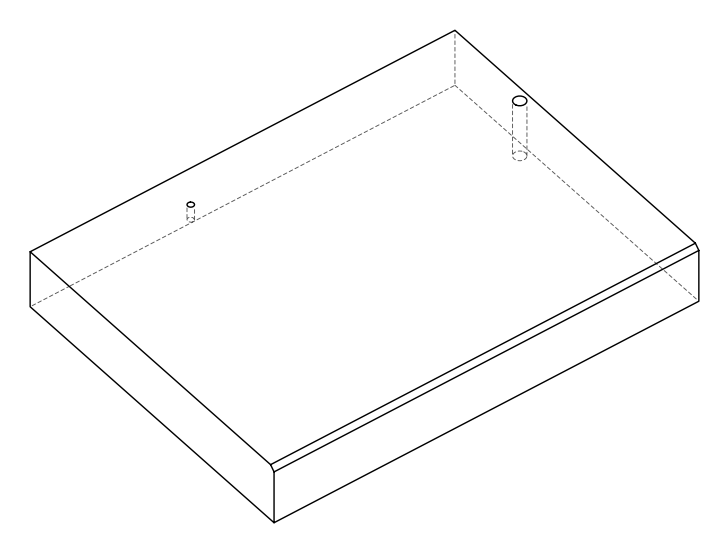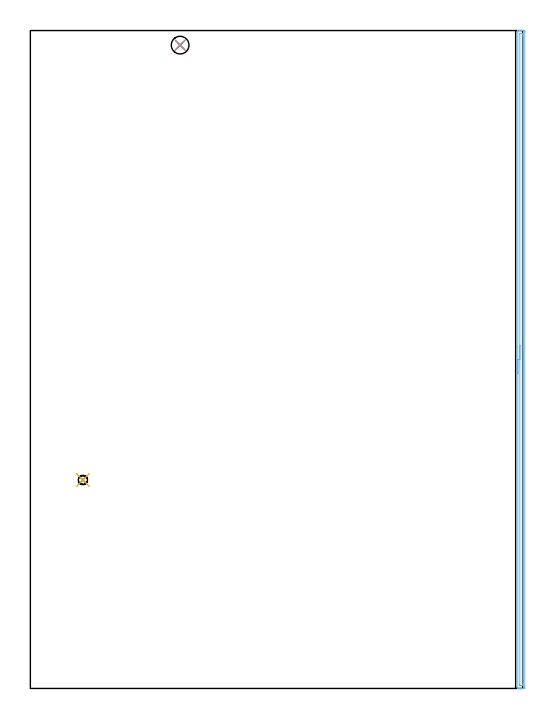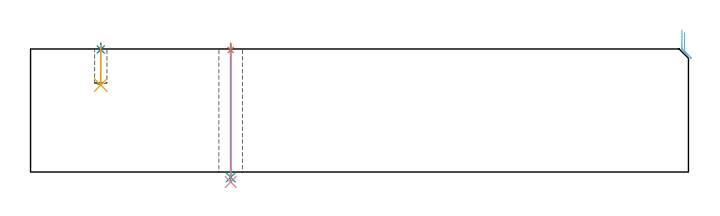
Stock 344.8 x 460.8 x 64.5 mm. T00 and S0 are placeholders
(PLAN: 6 operations, 4 tool changes, 8.3 min)
(1 SPOT_DRILL | STEP1HOLE | NXT0321_9005460120000 | 0.03 min | 1 mm3)
(2 SPOT_DRILL_1 | STEP1POCKET | NXT0321_9005460120000 | 0.03 min | 0 mm3)
(3 DRILL_THROUGH_HOLE_INTO_CENTER | STEP1HOLE | NXT0301_042 | 0.28 min | 2523 mm3)
(4 DRILL_TO_ENLARGE_THROUGH_HOLE | STEP1HOLE | UGT0301_233 | 0.29 min | 5233 mm3)
(5 DRILL_BLIND_HOLE_INTO_CENTER | STEP1POCKET | NXT0301_036 | 0.09 min | 593 mm3)
(6 AREA_MILL | FG_CHAMFER_SURFACE | UGT0205_001 | 7.55 min | 5532 mm3)
(TOOL NXT0321_9005460120000 | NC Spot Drill, 142deg, 12mm, Carbide, Uncoated | D12 PA142 FL30 Z2)
(TOOL NXT0301_042 | Carbide Drill 7.1mm [860.1-0710-057A1-MM 2214] | D7.1 PA140 FL85 Z2)
(TOOL UGT0301_233 | Twist Drill 12.4 mm | D12.4 PA118 FL98 Z2)
(TOOL NXT0301_036 | Carbide Drill 6.5mm [860.1-0650-033A1-MM 2214] | D6.5 PA140 FL53 Z2)
(TOOL UGT0205_001 | Chamfer Mill 20 x 3 x 45 deg. | D20 FL50 Z2)
(OP 1 SPOT_DRILL)
G17 G21 G94 G90
T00 M6
G54
G17 G0 G90 X104.9 Y450.6 S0 M3
G43 Z74.5 H0
G94 G81 G98 Z63.966 F250. R67.5
G80
M5
M2
(OP 2 SPOT_DRILL_1)
G17 G21 G94 G90
T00 M6
G54
G17 G0 G90 X36.8 Y146. S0 M3
G43 Z74.5 H0
G94 G81 G98 Z64.22 F250. R67.5
G80
M5
M2
(OP 3 DRILL_THROUGH_HOLE_INTO_CENTER)
G17 G21 G94 G90
T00 M6
G54
G17 G0 G90 X104.9 Y450.6 S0 M3
G43 Z74.5 H1
G94 G73 G98 Z-2.792 F250. Q6.729 R66.5
G80
M5
M2
(OP 4 DRILL_TO_ENLARGE_THROUGH_HOLE)
G17 G21 G94 G90
T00 M6
G54
G17 G0 G90 X104.9 Y450.6 S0 M3
G43 Z74.5 H0
G94 G73 G98 Z-5.225 F250. Q11.621 R66.5
G80
M5
M2
(OP 5 DRILL_BLIND_HOLE_INTO_CENTER)
G17 G21 G94 G90
T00 M6
G54
G17 G0 G90 X36.8 Y146. S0 M3
G43 Z74.5 H1
G94 G81 G98 Z45.6 F250. R66.5
G80
M5
M2
(OP 6 AREA_MILL)
G17 G21 G94 G90
T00 M6
G54
G17 G0 G90 X341.4 Y220.4 S1061 M3
G43 Z74.5 H0
G94 G1 Y220.438 Z73.628 F250.
Y220.552 Z72.763
Y220.741 Z71.912
Y221.003 Z71.08
Y221.337 Z70.274
Y221.74 Z69.5
Y222.208 Z68.764
Y222.74 Z68.072
Y223.329 Z67.429
Y223.972 Z66.84
Y224.664 Z66.308
Y225.4 Z65.84
Y226.174 Z65.437
Y226.98 Z65.103
Y227.812 Z64.841
Y228.663 Z64.652
Y229.528 Z64.538
Y230.4 Z64.5
Y460.619
X341.403 Y460.79 Z64.488
X341.511 Y460.798 Z64.381
X341.625 Y460.8 Z64.275
X341.843 Z64.056
X342.546 Z63.348
X343.767 Z62.13
X344.285 Z61.61
X344.895 Z61.
X345.154 Z60.742
X345.764 Z60.132
X346.023 Y460.797 Z59.873
X346.294 Y460.79 Z59.602
X346.298 Y460.456 Z59.6
X346.3 Y460.172
Y459.887
Y0.628
X346.298 Y0.344
X346.294 Y0.01 Z59.603
X346.023 Y0. Z59.873
X344.285 Z61.61
X343.767 Z62.13
X343.416 Z62.48
X342.898 Z62.998
X342.546 Z63.348
X341.625 Z64.275
X341.512 Z64.38
X341.455 Y0.003 Z64.436
X341.403 Y0.01 Z64.488
X341.4 Y0.181 Z64.5
Y230.4
X342.814 Z63.086
X342.815 Y458.384 Z63.085
X342.816 Y458.693 Z63.084
X342.819 Y458.769 Z63.081
X342.821 Y458.783 Z63.079
X342.829 Y458.79 Z63.071
X342.877 Y458.794 Z63.023
X343.012 Y458.799 Z62.888
X344.285 Z61.615
X344.752 Y458.797 Z61.148
X344.86 Y458.79 Z61.04
X344.879 Y458.787 Z61.021
X344.881 Y458.75 Z61.019
X344.884 Y458.661 Z61.016
X344.885 Y458.384 Z61.015
X344.886 Y457.765 Z61.014
X344.885 Y2.416 Z61.015
X344.884 Y2.107 Z61.016
X344.881 Y2.03 Z61.019
X344.879 Y2.017 Z61.021
X344.871 Y2.01 Z61.029
X344.823 Y2.006 Z61.077
X344.688 Y2.001 Z61.212
X343.416 Z62.485
X342.948 Y2.003 Z62.952
X342.84 Y2.01 Z63.06
X342.821 Y2.013 Z63.079
X342.819 Y2.05 Z63.081
X342.816 Y2.139 Z63.084
X342.815 Y2.416 Z63.085
X342.814 Y3.035 Z63.086
Y230.4
Y231.272 Z63.124
Y232.136 Z63.238
Y232.988 Z63.426
Y233.82 Z63.689
Y234.626 Z64.023
Y235.4 Z64.425
Y236.136 Z64.894
Y236.828 Z65.425
Y237.471 Z66.015
Y238.06 Z66.658
Y238.591 Z67.35
Y239.06 Z68.086
Y239.463 Z68.86
Y239.797 Z69.666
Y240.059 Z70.498
Y240.248 Z71.349
Y240.362 Z72.214
Y240.4 Z73.086
G0 Z74.5
M5
M2
